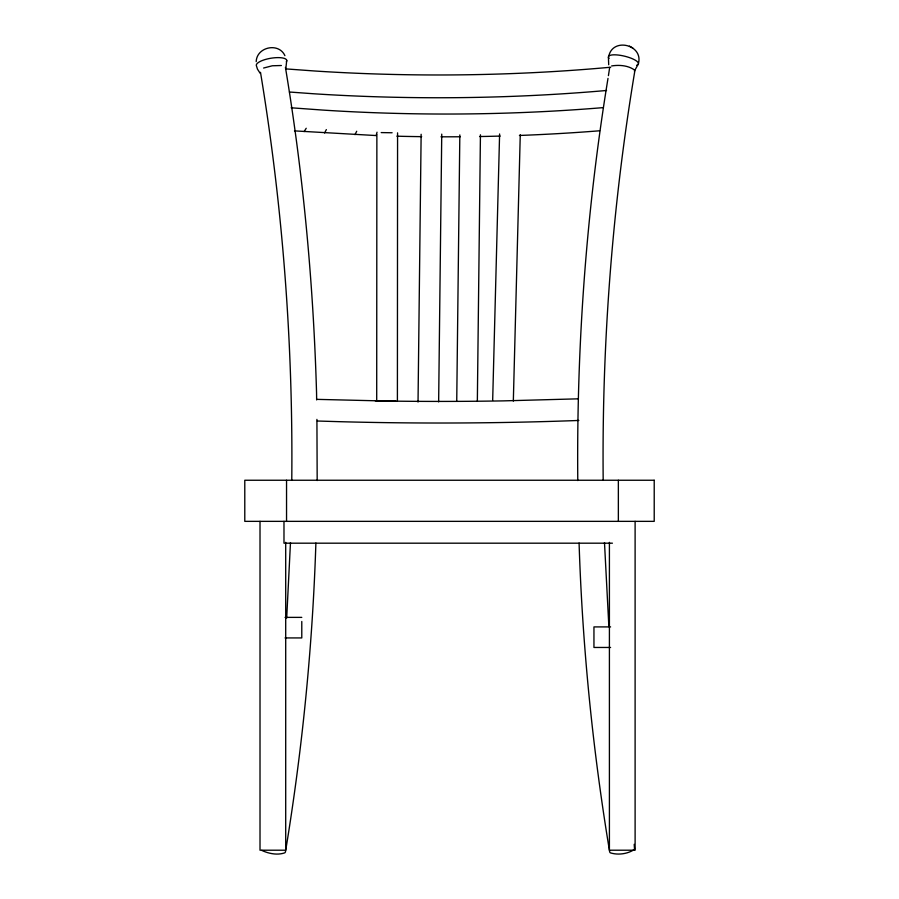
<?xml version="1.0" encoding="UTF-8"?>
<svg xmlns="http://www.w3.org/2000/svg" width="899" height="899" viewBox="0 0 899 899"><rect width="100%" height="100%" fill="white"/><g stroke="black" fill="none" stroke-linecap="round" stroke-linejoin="round"><path stroke-width="1.35" d="M376.703 400.752L376.872 134.4M397.403 400.606L397.572 132.85M418.035 402.044L421.137 134.277M438.645 401.898L441.746 134.131M456.737 401.291L459.827 134.94M477.347 401.145L480.437 134.794M291.77 480.347C293.13 343.778 282.758 207.085 260.496 72.336M317.178 480.549L316.92 419.383M492.674 400.325L499.608 133.973M513.329 401.111L520.263 134.76M290.478 542.58L286.691 618.04M315.886 543.041C312.582 646.55 302.311 749.811 285.433 851.982L284.871 852.803C277.431 855.455 268.7 853.668 261.71 850.375M608.409 57.12L608.702 64.75M638.447 63.436C643.448 44.793 612.972 37.117 608.803 56.075M607.994 78.393C586.283 211.231 576.495 345.98 577.776 480.549M608.421 75.64L609.691 67.403M256.204 61.626C256.665 46.962 278.746 42.096 284.904 55.648M285.904 67.964L286.725 60.39M377.041 132.198L376.13 135.558L294.467 130.883M638.054 64.492L634.379 71.133M324.595 133.007L326.348 129.591M354.97 134.659L356.712 131.243M304.12 131.591L306.222 128.265M263.598 68.032L272.33 65.773L281.376 65.515M611.635 65.942C619.265 64.728 628.143 65.391 634.537 70.032L634.829 70.976C612.331 206.152 601.802 343.317 603.184 480.347M578.192 398.83L503.541 400.875A593.037 93.788 -0.2 0 1 386.851 401.044L316.617 399.358M578.821 420.44L574.764 420.608A601.386 95.103 -0.2 0 1 339.002 421.665L317.347 421.013M612.433 543.187L283.983 543.187L283.983 521.353M285.05 617.377L301.783 617.377M610.59 626.906L593.947 626.906L593.947 647.46L610.59 647.46M285.05 637.93L301.783 637.93L301.783 621.479M375.276 400.842L395.695 401.145M381.187 132.591L392.11 132.76M396.875 136.165L402.415 136.333A656.955 218.637 -0.2 0 0 421.676 136.659M286.107 68.92L314.785 70.999A647.066 215.344 -0.2 0 0 610.713 67.223M289.444 92.013L312.807 93.71A657.012 218.659 -0.2 0 0 606.544 90.484M291.13 107.79L322.539 110.06A647.066 215.344 -0.2 0 0 603.173 107.622M632.795 48.052L629.412 46.119M260.182 73.325L257.462 69.122L256.316 65.458A15.418 4.72 -9.5 0 1 272.79 57.963A15.418 4.72 -9.5 0 1 286.399 61.683M634.2 844.318L634.537 849.364C627.772 853.983 618.051 855.331 610.252 852.814L609.691 851.982C592.722 749.822 582.395 646.561 579.08 543.052M285.433 67.414C303.345 175.047 313.403 283.915 316.56 392.964L316.65 399.92M608.859 626.389L604.488 542.58M635.11 521.353L635.11 850.207L609.41 850.207L609.41 542.344M618.355 480.246L618.355 521.353M286.545 480.246L286.545 521.353M285.702 542.344L285.702 850.207L260.013 850.207L260.013 521.353M599.611 130.782A656.955 218.637 -0.2 0 1 519.431 135.457M500.204 136.075A656.955 218.637 -0.2 0 1 479.56 136.536M460.266 136.76A656.955 218.637 -0.2 0 1 440.959 136.805M609.039 58.39A15.418 4.259 13.4 0 1 624.917 56.266A15.418 4.259 13.4 0 1 636.672 65.256M654.214 480.246L244.786 480.246L244.786 521.353L654.214 521.353L654.214 480.246"/></g></svg>
